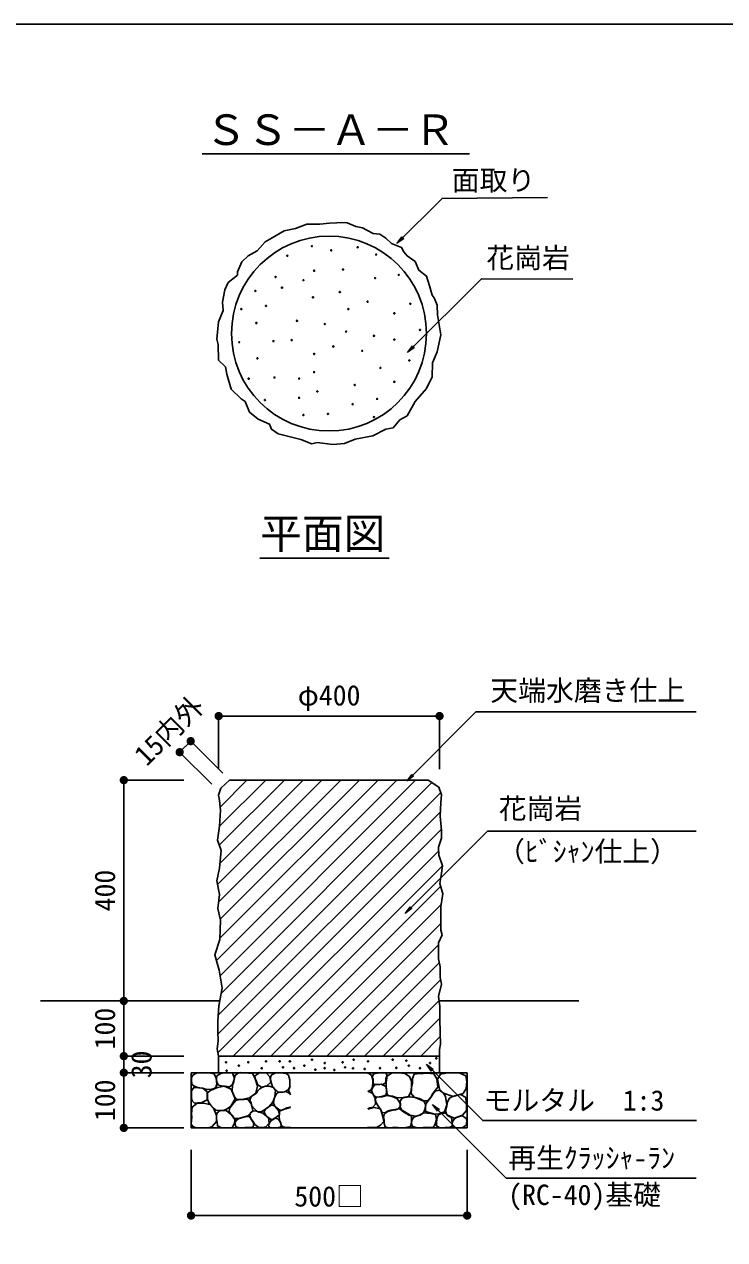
# Model space of a CAD drawing. Units: millimetres at full size, sheet at 1:20. Extents: x 103 to 5579, y 2009 to 5743.
# Drawn here: x 1371 to 2640, y 3431 to 5633 of the extents above; entities that cross this region are included whole.
import ezdxf
from ezdxf.enums import TextEntityAlignment as Align

# ---------------------------------------------------------------- set-up
doc = ezdxf.new("R2010")
doc.units = ezdxf.units.MM
doc.header["$LTSCALE"] = 20
doc.linetypes.add('DASHED_SPACED', pattern=[12, 6, -6])
for name, color, linetype, lineweight in [('0_2', 7, 'Continuous', 25), ('_0-0_', 7, 'Continuous', 25), ('ハッチ', 4, 'Continuous', 25), ('寸法', 3, 'Continuous', 25), ('本体', 7, 'Continuous', 25)]:
    doc.layers.add(name, color=color, linetype=linetype, lineweight=lineweight)
doc.styles.add('ＭＳ ゴシック', font='')
doc.styles.get('ＭＳ ゴシック').set_extended_font_data('MS Gothic')

# ---------------------------------------------------------------- blocks, each defined once
blk = doc.blocks.new('filled_dot')
at = {"color": 0, "linetype": 'Continuous', "lineweight": -2, "const_width": 1.25}
blk.add_lwpolyline([(-0.625, 0, 1), (0.625, 0, 1)], format="xyb", close=True, dxfattribs=at)

msp = doc.modelspace()

# ---------------------------------------------------------------- hatches: boundary and pattern name
at = {"layer": '0_2'}
for points in [[(2046.24, 5235.67), (2055.17, 5247.95), (2058.53, 5244.6)], [(2065.51, 5038.2), (2074.43, 5050.49), (2077.79, 5047.13)], [(2064.1, 4261.86), (2073.02, 4274.15), (2076.38, 4270.79)], [(2110.64, 3676.38), (2122.92, 3667.45), (2119.56, 3664.09)]]:
    msp.add_hatch(color=256, dxfattribs=at).paths.add_polyline_path(points)
at = {"layer": '_0-0_'}
msp.add_hatch(color=3, dxfattribs=at).paths.add_polyline_path([(2099.66, 3749.11), (2111.95, 3740.18), (2108.59, 3736.82)])
at = {"layer": 'ハッチ'}
msp.add_hatch(color=256, dxfattribs=at).paths.add_polyline_path([(2061.16, 4022.08), (2070.09, 4034.37), (2073.45, 4031.01)])

# ---------------------------------------------------------------- linework, layer by layer
at = {"layer": '0_2'}
for points in [[(2046.24, 5235.67), (2128.13, 5317.56), (2319.22, 5319.02)], [(2065.51, 5038.2), (2199.39, 5172.09), (2364.77, 5171.59)], [(2064.1, 4261.86), (2189.48, 4387.25), (2588.46, 4387.25)], [(2110.64, 3676.38), (2244.03, 3542.99), (2588.46, 3542.99)]]:
    msp.add_lwpolyline(points, dxfattribs=at)
at = {"layer": '0_2', "lineweight": 13}
for points in [[(2046.24, 5235.67), (2055.17, 5247.95), (2058.53, 5244.6)], [(2065.51, 5038.2), (2074.43, 5050.49), (2077.79, 5047.13)], [(2064.1, 4261.86), (2073.02, 4274.15), (2076.38, 4270.79)], [(2110.64, 3676.38), (2122.92, 3667.45), (2119.56, 3664.09)]]:
    msp.add_lwpolyline(points, close=True, dxfattribs=at)
at = {"layer": '_0-0_'}
for p, q in [((1400.66, 3863.78), (1725.35, 3863.78)), ((2123.49, 3863.78), (2375.55, 3863.78))]:
    msp.add_line(p, q, dxfattribs=at)
at = {"layer": '_0-0_', "color": 6}
msp.add_lwpolyline([(5579.41, 5633), (103.15, 5633), (103.15, 2009.37), (5579.41, 2009.37)], close=True, dxfattribs=at)
at = {"layer": '_0-0_', "color": 3}
msp.add_lwpolyline([(2099.66, 3749.11), (2201.73, 3647.04), (2588.94, 3647.04)], dxfattribs=at)
at = {"layer": '_0-0_', "color": 3, "lineweight": 13}
msp.add_lwpolyline([(2099.66, 3749.11), (2111.95, 3740.18), (2108.59, 3736.82)], close=True, dxfattribs=at)
at = {"layer": 'ハッチ'}
for p, q in [((1719.35, 3936.88), (2046.25, 4263.78)), ((1721.59, 4074.88), (1910.49, 4263.78)), ((1723.31, 4042.66), (1944.43, 4263.78)), ((1724.61, 4145.79), (1842.6, 4263.78)), ((1725.2, 4180.32), (1808.66, 4263.78)), ((1725.65, 4112.88), (1876.54, 4263.78)), ((1725.73, 3977.2), (2012.31, 4263.78)), ((1725.89, 3909.48), (2080.19, 4263.78)), ((1726.02, 4215.08), (1774.72, 4263.78)), ((1726.02, 4215.08), (1774.72, 4263.78)), ((1726.02, 4215.08), (1774.72, 4263.78)), ((1726.02, 4215.08), (1774.72, 4263.78)), ((1726.02, 4215.08), (1774.72, 4263.78)), ((1726.3, 4011.71), (1978.37, 4263.78)), ((1727.8, 3877.45), (2109.61, 4259.25)), ((1722.57, 3838.28), (2125.53, 4241.24)), ((1722.06, 3803.83), (2124.89, 4206.66)), ((1722.17, 3769.99), (2127.01, 4174.84)), ((1749.9, 3763.78), (2121.91, 4135.79)), ((1783.84, 3763.78), (2128.81, 4108.75)), ((1817.78, 3763.78), (2125.54, 4071.54)), ((1851.72, 3763.78), (2126.63, 4038.69)), ((1885.66, 3763.78), (2125.91, 4004.03)), ((1919.6, 3763.78), (2121.36, 3965.53)), ((1953.54, 3763.78), (2122.87, 3933.11)), ((1987.49, 3763.78), (2125.43, 3901.73)), ((2021.43, 3763.78), (2122.48, 3864.84)), ((2055.37, 3763.78), (2124.12, 3832.53)), ((2089.31, 3763.78), (2124.66, 3799.13)), ((1996.98, 3669.91), (1993.45, 3668.27)), ((1853.45, 3634.44), (1846.58, 3634.66)), ((1996.58, 3634.66), (1993.45, 3635.07))]:
    msp.add_line(p, q, dxfattribs=at)
for points in [[(2061.16, 4022.08), (2210.28, 4171.2), (2588.46, 4171.2)], [(1993.45, 3732.74), (1995.52, 3732.55), (2000.06, 3729.21), (2002.45, 3721.08), (2002.45, 3715.82), (2002.22, 3708.17), (1999.35, 3702.68), (1993.45, 3699.73)], [(1846.98, 3669.91), (1840.93, 3667.09), (1835.69, 3666.09), (1832.26, 3666.89), (1828.03, 3670.72), (1824.6, 3674.35), (1822.79, 3678.98), (1823.19, 3683.61), (1824.8, 3688.45), (1827.42, 3695.1), (1831.86, 3698.32), (1840.13, 3698.52), (1845.37, 3699.93), (1852.43, 3695.9), (1853.45, 3693.9)], [(1853.45, 3694.53), (1852.25, 3696.71), (1850.04, 3701.94), (1852.46, 3707.79), (1853.45, 3708.89)], [(1993.45, 3699.42), (1995.37, 3699.93), (2002.42, 3695.9), (2007.06, 3686.84), (2007.26, 3676.76), (2002.63, 3671.32), (1996.98, 3669.91)], [(1846.58, 3634.66), (1840.53, 3635.46), (1837.3, 3638.08), (1836.3, 3643.12), (1833.88, 3647.75), (1833.07, 3655), (1833.88, 3659.84), (1833.88, 3664.27), (1842.95, 3667.7), (1853.45, 3670.69)], [(1853.45, 3672.29), (1852.63, 3671.32), (1846.98, 3669.91)], [(1993.45, 3667.84), (2004.24, 3670.92), (2016.34, 3668.3), (2020.37, 3656.01), (2022.79, 3645.13), (2016.54, 3638.69), (2009.48, 3634.25), (1996.58, 3634.66)]]:
    msp.add_lwpolyline(points, dxfattribs=at)
at = {"layer": 'ハッチ', "lineweight": 13}
msp.add_lwpolyline([(2061.16, 4022.08), (2070.09, 4034.37), (2073.45, 4031.01)], close=True, dxfattribs=at)
at = {"layer": 'ハッチ'}
for points in [[(1715.45, 3705.45), (1710.88, 3703.71), (1702.83, 3703.49), (1693.7, 3705.88), (1685.87, 3706.97), (1680.65, 3708.71), (1675.65, 3711.97), (1674.34, 3717.83), (1674.56, 3724.35), (1676.74, 3729.13), (1683.26, 3732.83), (1691.31, 3733.48), (1698.27, 3733.7), (1708.92, 3732.83), (1715.23, 3731.52), (1718.93, 3723.7), (1720.23, 3712.84), (1718.06, 3707.4)], [(1735.47, 3709.48), (1728.38, 3709.73), (1723.32, 3711.5), (1720.28, 3716.56), (1719.77, 3721.87), (1720.28, 3728.19), (1727.11, 3732.49), (1733.44, 3733.25), (1740.28, 3733.25), (1748.37, 3733.25), (1751.92, 3723.39), (1748.37, 3712.51), (1742.81, 3707.96)], [(1751.41, 3691.52), (1748.12, 3700.62), (1748.37, 3710.99), (1750.65, 3718.07), (1752.42, 3725.16), (1753.69, 3729.71), (1758.5, 3733), (1763.81, 3734.01), (1771.15, 3733.25), (1778.24, 3732.74), (1784.57, 3732.74), (1789.63, 3722.88), (1793.93, 3709.22), (1790.9, 3696.83), (1779.25, 3688.48), (1765.33, 3685.45), (1756.73, 3685.2)], [(1792.16, 3717.97), (1789.53, 3723.47), (1789.05, 3727.29), (1792.88, 3731.36), (1798.38, 3734.22), (1803.64, 3733.51), (1809.86, 3732.79), (1816.08, 3726.1), (1817.75, 3716.78), (1810.58, 3710.08), (1800.77, 3707.46), (1793.83, 3712.47)], [(1818.01, 3718.21), (1817.3, 3723.47), (1817.77, 3727.53), (1820.17, 3730.64), (1825.67, 3733.03), (1833.32, 3733.27), (1840.26, 3733.03), (1845.52, 3732.55), (1850.06, 3729.21), (1852.45, 3721.08), (1852.45, 3715.82), (1852.22, 3708.17), (1849.35, 3702.68), (1842.65, 3699.33), (1830.93, 3698.61), (1821.12, 3708.17)], [(2003.05, 3718.73), (2004.06, 3712.69), (2007.89, 3712.69), (2015.55, 3712.69), (2021.8, 3713.09), (2026.44, 3716.12), (2026.44, 3722.97), (2028.46, 3729.21), (2026.44, 3733.04), (2019.59, 3733.85), (2011.32, 3733.24), (2004.67, 3731.83), (2001.64, 3726.39), (2003.25, 3721.76)], [(2038.49, 3691.09), (2030.46, 3692.69), (2028.05, 3696.36), (2027.44, 3702.76), (2027.02, 3709.66), (2026.9, 3716.08), (2027.25, 3720.89), (2028.4, 3727.43), (2037.48, 3733.64), (2049.73, 3733.51), (2060.63, 3732.47), (2069, 3727.09), (2072.67, 3718.72), (2072.75, 3700.96), (2067.51, 3690.97), (2057.88, 3688.91), (2046.86, 3687.99)], [(2087.28, 3732.58), (2077.54, 3730.83), (2074.68, 3723.35), (2074.39, 3714.42), (2072.37, 3704.62), (2072.37, 3695.97), (2077.56, 3689.63), (2087.08, 3686.75), (2095.15, 3683), (2102.36, 3682.72), (2107.84, 3689.63), (2111.01, 3696.26), (2120.52, 3707.48), (2118.82, 3722.85), (2112.86, 3731.69), (2101.49, 3732.86), (2094.29, 3732.58)], [(2138.37, 3733.78), (2148.84, 3733.29), (2160.43, 3733.01), (2170.9, 3727.92), (2172.6, 3718.02), (2171.75, 3705.02), (2166.09, 3696.26), (2148.27, 3690.88), (2130.83, 3696.71), (2123.08, 3704.19), (2119.7, 3722.27), (2125.36, 3731.31)], [(1684.96, 3679.45), (1679.65, 3678.83), (1675.58, 3682.89), (1674.02, 3687.26), (1674.33, 3694.14), (1674.02, 3701.01), (1678.4, 3707.26), (1694.97, 3705.7), (1702.48, 3698.83), (1702.79, 3684.45), (1691.85, 3679.45)], [(1733.37, 3666.08), (1725.33, 3665.19), (1718.18, 3666.08), (1714.31, 3669.65), (1709.25, 3674.71), (1705.38, 3679.47), (1703.29, 3686.02), (1703.29, 3692.56), (1703, 3697.62), (1710.14, 3702.08), (1721.46, 3706.84), (1733.37, 3709.22), (1746.35, 3703.66), (1753.18, 3686.71), (1745.57, 3673.22), (1739.02, 3668.17)], [(1788.12, 3668.5), (1783.33, 3673.52), (1782.14, 3678.54), (1779.75, 3683.8), (1781.9, 3688.82), (1787.4, 3693.6), (1791.94, 3696.94), (1793.86, 3700.29), (1798.16, 3704.83), (1801.51, 3706.98), (1808.45, 3709.13), (1815.14, 3709.61), (1822.56, 3706.74), (1826.15, 3701.48), (1825.43, 3689.77), (1821.6, 3680.21), (1814.19, 3672.09), (1800.79, 3663), (1793.86, 3663.72)], [(2026.04, 3693.28), (2020.6, 3691.27), (2014.35, 3690.06), (2008.91, 3689.45), (2004.47, 3692.68), (2002.25, 3696.71), (2000.04, 3701.94), (2002.46, 3707.79), (2006.29, 3712.02), (2017.98, 3712.82), (2026.25, 3708.59), (2027.86, 3699.93)], [(2110.81, 3659.95), (2104.28, 3661.91), (2098.41, 3663.21), (2097.54, 3669.95), (2099.5, 3677.78), (2103.85, 3684.53), (2107.77, 3689.1), (2111.03, 3695.19), (2115.59, 3700.18), (2123.63, 3702.19), (2130.83, 3696.71), (2134.53, 3690.84), (2136.71, 3675.83), (2132.14, 3662.78), (2120.61, 3658.42), (2113.42, 3659.08)], [(1682.85, 3634.14), (1676.42, 3636.2), (1673.84, 3640.83), (1674.1, 3647.26), (1674.87, 3653.44), (1674.1, 3659.36), (1674.61, 3665.53), (1675.64, 3671.19), (1684.14, 3678.14), (1695.98, 3678.39), (1707.31, 3676.08), (1714.52, 3668.62), (1719.67, 3656.01), (1719.41, 3645.46), (1710.92, 3635.94), (1704.22, 3634.14), (1694.18, 3633.89)], [(1747.62, 3656.62), (1745.08, 3659.65), (1742.55, 3663.45), (1742.81, 3668.76), (1745.84, 3673.31), (1750.91, 3679.13), (1754.45, 3683.68), (1759.51, 3684.69), (1769.89, 3685.2), (1776.22, 3685.95), (1782.04, 3677.1), (1785.33, 3665.47), (1776.22, 3655.86), (1759.51, 3650.55), (1751.41, 3651.05)], [(2050.64, 3681.39), (2052.26, 3677.16), (2051.85, 3672.73), (2048.42, 3668.5), (2042.38, 3666.89), (2035.32, 3665.88), (2029.47, 3664.27), (2025.24, 3661.25), (2019.79, 3661.45), (2016.97, 3666.49), (2013.14, 3672.73), (2008.5, 3679.18), (2006.89, 3685.83), (2010.32, 3689.66), (2019.79, 3689.86), (2027.86, 3692.48), (2037.54, 3690.86), (2046.01, 3687.24)], [(2055.39, 3665.93), (2052.36, 3671.43), (2052.64, 3675.83), (2052.36, 3682.14), (2055.94, 3687.91), (2060.61, 3689.01), (2069.41, 3689.84), (2079.31, 3688.74), (2087.56, 3685.44), (2095.26, 3682.14), (2098.01, 3676.92), (2098.01, 3670.33), (2094.14, 3660.94), (2087.28, 3656.59), (2080.41, 3655.22), (2070.24, 3657.14), (2060.34, 3662.64)], [(2134.45, 3664.9), (2136.67, 3673.78), (2137.79, 3681.28), (2141.67, 3687.67), (2146.68, 3690.45), (2153.34, 3692.39), (2161.12, 3694.33), (2170.57, 3689.33), (2172.23, 3678.78), (2172.23, 3665.45), (2165.29, 3656.85), (2149.73, 3651.29), (2136.95, 3657.68)], [(1720.83, 3643.36), (1719.66, 3650.12), (1719.66, 3656.65), (1720.59, 3661.31), (1725.96, 3665.04), (1737.16, 3665.28), (1746.73, 3657.35), (1753.03, 3648.72), (1752.1, 3641.96), (1748.13, 3634.73), (1739.96, 3634.03), (1727.13, 3634.26), (1721.29, 3637.3)], [(1785.49, 3646.04), (1781.9, 3651.06), (1779.75, 3655.84), (1781.18, 3660.85), (1785.49, 3663.96), (1790.99, 3664.68), (1796.49, 3662.29), (1803.19, 3660.38), (1813.71, 3651.77), (1815.14, 3642.45), (1808.69, 3635.52), (1802.47, 3634.33), (1796.49, 3634.56), (1788.83, 3640.06)], [(1814.21, 3651.92), (1810.95, 3654.59), (1807.39, 3658), (1805.9, 3663.19), (1807.83, 3667.19), (1811.39, 3670), (1815.99, 3673.27), (1819.85, 3675.49), (1825.19, 3673.41), (1828.45, 3669.56), (1831.86, 3665.56), (1833.35, 3657.55), (1827.86, 3652.96), (1821.63, 3649.1), (1818.07, 3649.1)], [(2030.12, 3634), (2025.27, 3635.57), (2023.04, 3641.86), (2022.91, 3647.5), (2021.73, 3653.65), (2023.04, 3657.98), (2026.19, 3661.38), (2029.73, 3663.61), (2035.63, 3665.31), (2043.89, 3666.49), (2047.56, 3667.67), (2051.49, 3668.2), (2059.09, 3662.43), (2067.22, 3657.32), (2072.6, 3655.23), (2072.73, 3649.59), (2072.73, 3643.17), (2071.15, 3636.1), (2062.37, 3634.52), (2054.9, 3634.13), (2041.4, 3635.05), (2034.71, 3634)], [(2080.3, 3634.28), (2073.89, 3636.88), (2072.48, 3642.3), (2073.08, 3647.51), (2076.89, 3653.52), (2083.31, 3655.53), (2088.53, 3656.93), (2094.14, 3660.94), (2107.78, 3660.14), (2116, 3658.13), (2118, 3648.91), (2115, 3639.09), (2111.99, 3634.68), (2097.75, 3635.28), (2089.53, 3634.08)], [(2118.68, 3647.93), (2118.89, 3652.69), (2121.37, 3657.44), (2127.58, 3660.75), (2133.79, 3660.55), (2138.55, 3655.79), (2144.97, 3652.69), (2146.62, 3643.58), (2146.21, 3637.17), (2141.45, 3634.48), (2133.38, 3634.48), (2123.86, 3633.86), (2117.85, 3637.38), (2117.85, 3644.83)], [(2150.35, 3650), (2154.28, 3652.48), (2159.66, 3654.55), (2164.84, 3655.38), (2171.88, 3650.62), (2172.91, 3645.86), (2171.46, 3638.83), (2164.63, 3634.07), (2157.18, 3634.07), (2148.28, 3634.07), (2146.62, 3640.89), (2147.24, 3646.27)], [(1753.41, 3641.25), (1753.17, 3644.36), (1756.28, 3648.66), (1760.83, 3650.81), (1767.05, 3652.72), (1773.5, 3654.16), (1779.48, 3654.63), (1783.31, 3647.94), (1787.14, 3641.49), (1785.94, 3635.52), (1780.44, 3634.32), (1771.11, 3634.8), (1761.54, 3633.84), (1754.61, 3635.75)], [(1820.14, 3634.13), (1816.58, 3634.13), (1814.06, 3636.65), (1813.91, 3639.62), (1815.99, 3643.47), (1818.81, 3647.03), (1822.22, 3649.25), (1825.93, 3651.18), (1831.57, 3649.55), (1835.57, 3643.32), (1837.5, 3636.8), (1834.68, 3634.88), (1827.12, 3634.13)]]:
    msp.add_lwpolyline(points, close=True, dxfattribs=at)
for centre in [(1892.34, 5231.14), (1927.31, 5223.62), (1975.19, 5229.1), (1847.78, 5213.71), (2008.66, 5215.87), (1826.58, 5175.19), (1896.32, 5186.81), (1948.62, 5188.75), (2006.73, 5173.25), (2049.59, 5178.97), (1838.21, 5155.82), (1876.95, 5169.38), (1789.78, 5150.01), (1894.38, 5138.39), (1942.81, 5148.07), (1993.17, 5130.64), (1764.6, 5117.08), (1809.15, 5122.89), (1958.3, 5117.08), (2041.59, 5109.33), (2070.65, 5126.77), (1791.72, 5091.9), (1865.32, 5095.77), (1915.69, 5089.96), (1954.43, 5076.4), (2004.79, 5068.65), (2088.1, 5079.34), (1760.73, 5057.03), (1822.71, 5058.97), (1855.64, 5060.91), (1931.18, 5049.28), (1983.48, 5041.54), (2041.59, 5061.91), (1793.65, 5027.98), (1896.32, 5035.72), (2068.71, 5024.1), (1896.32, 5002.8), (2016.41, 5010.54), (1777.74, 4991.1), (1824.65, 4993.11), (1869.2, 4991.17), (1969.92, 4979.55), (2041.59, 4985.36), (1869.2, 4956.31), (1902.13, 4967.93), (2010.6, 4954.37), (1807.21, 4952.43), (1966.05, 4944.68), (1876.95, 4925.31), (1921.5, 4927.25), (2004.79, 4921.44)]:
    msp.add_circle(centre, 1, dxfattribs=at)
at = {"layer": 'ハッチ', "linetype": 'DASHED_SPACED'}
for centre in [(1736.94, 3752.7), (1760.03, 3746.54), (1776.96, 3752.7), (1809.28, 3754.24), (1833.91, 3754.24), (1840.06, 3743.47), (1852.38, 3754.24), (1878.55, 3746.54), (1892.4, 3757.32), (1915.49, 3751.16), (1947.81, 3752.7), (1952.43, 3743.47), (1967.82, 3757.32), (1993.99, 3754.24), (2038.62, 3757.32), (2045.08, 3742.54), (2063.25, 3755.78), (2067.87, 3746.54), (2106.35, 3751.16), (2117.57, 3759.72), (1737.82, 3737.36), (1801.58, 3741.93), (1860.07, 3741.93), (1898.45, 3739.27), (1915.49, 3741.93), (1932.93, 3738.61), (1966.79, 3741.69), (1987.83, 3740.39), (2015.54, 3741.93), (2087.88, 3741.93)]:
    msp.add_circle(centre, 1, dxfattribs=at)
at = {"layer": '寸法'}
for p, q in [((1693.45, 5398.25), (2177.85, 5398.25)), ((1797.86, 4666.06), (2032.44, 4666.06)), ((1723.45, 4379.87), (2123.45, 4379.87)), ((1723.45, 4283.78), (1723.45, 4379.87)), ((2123.45, 4283.47), (2123.45, 4379.87)), ((1672.81, 4334.42), (1652.81, 4314.42)), ((1730.85, 4276.38), (1672.81, 4334.42)), ((1710.85, 4256.38), (1652.81, 4314.42)), ((1551.69, 4263.78), (1551.69, 3863.78)), ((1660.55, 4263.78), (1551.69, 4263.78)), ((1660.55, 3863.78), (1551.69, 3863.78)), ((1551.69, 3863.78), (1551.69, 3763.78)), ((1660.55, 3863.78), (1551.69, 3863.78)), ((1660.55, 3763.78), (1551.69, 3763.78)), ((1551.69, 3763.78), (1551.69, 3733.78)), ((1660.55, 3763.78), (1551.69, 3763.78)), ((1660.55, 3733.78), (1551.69, 3733.78)), ((1551.69, 3733.78), (1551.69, 3633.78)), ((1660.55, 3733.78), (1551.69, 3733.78)), ((1660.55, 3633.78), (1551.69, 3633.78)), ((1673.45, 3593.78), (1673.45, 3475.01)), ((2173.45, 3593.78), (2173.45, 3475.01)), ((1673.45, 3475.01), (2173.45, 3475.01))]:
    msp.add_line(p, q, dxfattribs=at)
at = {"layer": '寸法', "color": 1}
for p, q in [((1652.81, 4314.42), (1672.81, 4334.42)), ((1551.69, 3763.78), (1551.69, 3733.78))]:
    msp.add_line(p, q, dxfattribs=at)
at = {"layer": '本体'}
for p, q in [((1743.19, 4263.78), (2103.45, 4263.78)), ((1723.45, 3763.78), (2123.45, 3763.78)), ((1723.45, 3763.78), (1723.45, 3733.78)), ((2123.45, 3763.78), (2123.45, 3733.78)), ((1673.45, 3733.78), (2173.45, 3733.78)), ((1673.45, 3733.78), (1673.45, 3633.78)), ((2173.45, 3733.78), (2173.45, 3633.78)), ((1673.45, 3633.78), (2173.45, 3633.78))]:
    msp.add_line(p, q, dxfattribs=at)
msp.add_lwpolyline([(1923.91, 5272.77), (1950.97, 5274.06), (1956.08, 5273.38), (1971.76, 5266.91), (1984.03, 5264.53), (1991.86, 5260.1), (2003.11, 5254.32), (2015.04, 5252.61), (2026.28, 5245.46), (2036.5, 5235.93), (2054.74, 5228.56), (2058.65, 5220.61), (2064.96, 5213.46), (2079.1, 5203.58), (2086.25, 5187.58), (2100.11, 5176.84), (2105, 5158.98), (2109.84, 5142.5), (2113.93, 5137.39), (2119.38, 5124.11), (2120.06, 5106.41), (2126.06, 5070.47), (2119.34, 5039.96), (2110.86, 5019.61), (2110, 4994.09), (2099.8, 4973.45), (2079.04, 4949.66), (2064.99, 4924.03), (2051.47, 4916.41), (2039.26, 4901.77), (2026.44, 4899.33), (2002.62, 4887.73), (1970.87, 4881.63), (1951.32, 4873.7), (1929.95, 4871.87), (1901.86, 4875.53), (1892.09, 4873.09), (1872.55, 4881.02), (1831.02, 4891.39), (1819.42, 4899.33), (1815.76, 4908.48), (1794.99, 4917.63), (1779.12, 4930.44), (1771.18, 4949.97), (1764.46, 4954.24), (1746.14, 4971.94), (1738.2, 4999.39), (1735.65, 5012.39), (1723.44, 5024.59), (1722.83, 5052.66), (1720.38, 5062.42), (1723.44, 5094.15), (1731.38, 5114.29), (1730.15, 5129.54), (1734.46, 5151.75), (1740.56, 5165.17), (1757.66, 5178.6), (1757.66, 5184.7), (1765.6, 5203), (1776.59, 5213.38), (1793.08, 5222.53), (1807.74, 5239), (1820.56, 5246.33), (1841.93, 5259.14), (1862.7, 5262.8), (1882.85, 5270.73), (1906.66, 5270.73)], close=True, dxfattribs=at)
for points in [[(1723.45, 3763.78), (1720.76, 3776.81), (1722.75, 3790.67), (1721.78, 3809.1), (1721.78, 3827.05), (1723.73, 3854.7), (1729.55, 3887.19), (1724.21, 3919.69), (1716.45, 3947.13), (1725.68, 3975.26), (1726.65, 4010.18), (1721.79, 4031.52), (1725.19, 4056.52), (1720.34, 4081.26), (1724.71, 4104.06), (1728.11, 4136.07), (1721.31, 4154.98), (1725.19, 4180.21), (1726.67, 4209.12), (1724.73, 4227.07), (1723.06, 4236.33), (1727.16, 4249.44), (1743.19, 4263.78)], [(2102.86, 4263.78), (2122.28, 4250.75), (2126.85, 4237.39), (2125.67, 4223.01), (2124.49, 4198.23), (2127.25, 4172.66), (2127.25, 4158.89), (2121.74, 4142.37), (2122.13, 4127.6), (2128.82, 4108.71), (2126.46, 4091.01), (2124.1, 4076.46), (2129.61, 4057.58), (2126.07, 4035.15), (2126.08, 4012.89), (2125.69, 3992.04), (2128.05, 3983.39), (2121.36, 3969.23), (2121.36, 3940.12), (2124.51, 3925.56), (2124.51, 3906.48), (2126.88, 3894.28), (2121.36, 3871.86), (2124.12, 3854.55), (2124.12, 3832.13), (2124.53, 3806.1), (2124.92, 3785.57), (2123.67, 3775.77), (2123.45, 3763.78)]]:
    msp.add_lwpolyline(points, dxfattribs=at)
msp.add_circle((1923.32, 5072.77), 176.51, dxfattribs=at)

# ---------------------------------------------------------------- block references
at = {"layer": '寸法', "xscale": 6, "yscale": 6}
for p in [(1723.45, 4379.87), (1673.45, 3475.01)]:
    msp.add_blockref('filled_dot', p, dxfattribs=at)
for p, rotation in [((2123.45, 4379.87), 180), ((1672.81, 4334.42), 225), ((1652.81, 4314.42), 45), ((1551.69, 4263.78), 270), ((1551.69, 3863.78), 90), ((1551.69, 3863.78), 270), ((1551.69, 3763.78), 90), ((1551.69, 3763.78), 270), ((1551.69, 3733.78), 90), ((1551.69, 3733.78), 270), ((1551.69, 3633.78), 90), ((2173.45, 3475.01), 180)]:
    msp.add_blockref('filled_dot', p, dxfattribs=dict(at, rotation=rotation))

# ---------------------------------------------------------------- texts
at = {"layer": '_0-0_', "color": 3, "style": 'ＭＳ ゴシック'}
for s, p in [('面取り', (2145.68, 5320.91)), ('花崗岩', (2208.16, 5180.48)), ('天端水磨き仕上', (2215.44, 4396.69)), ('花崗岩', (2230.62, 4182.83)), ('（ﾋﾞｼｬﾝ仕上）', (2227.62, 4105.02)), ('モルタル\u30001:3', (2203.23, 3654.08)), ('再生ｸﾗｯｼｬ-ﾗﾝ', (2247.73, 3549.77)), ('(RC-40)基礎', (2247.73, 3483.05))]:
    msp.add_text(s, height=36.95, dxfattribs=at).set_placement(p, align=Align.BOTTOM_LEFT)
at = {"layer": '寸法', "style": 'ＭＳ ゴシック'}
for s, p in [('ＳＳ－Ａ－Ｒ', (1698.72, 5397.75)), ('平面図\u3000', (1798.51, 4666.2))]:
    msp.add_text(s, height=55.43, dxfattribs=at).set_placement(p, align=Align.BOTTOM_LEFT)
for s, p in [('φ400', (1923.45, 4387.92)), ('500□', (1923.45, 3480.22))]:
    msp.add_text(s, height=36.95, dxfattribs=at).set_placement(p, align=Align.BOTTOM_CENTER)
for s, rotation, p in [('15内外', 45, (1654.23, 4333)), ('400', 90, (1546.89, 4063.78)), ('100', 90, (1546.89, 3813.78)), ('30', 90, (1613.05, 3748.78)), ('100', 90, (1546.89, 3683.78))]:
    msp.add_text(s, height=36.95, rotation=rotation, dxfattribs=at).set_placement(p, align=Align.BOTTOM_CENTER)

doc.saveas('drawing.dxf')
